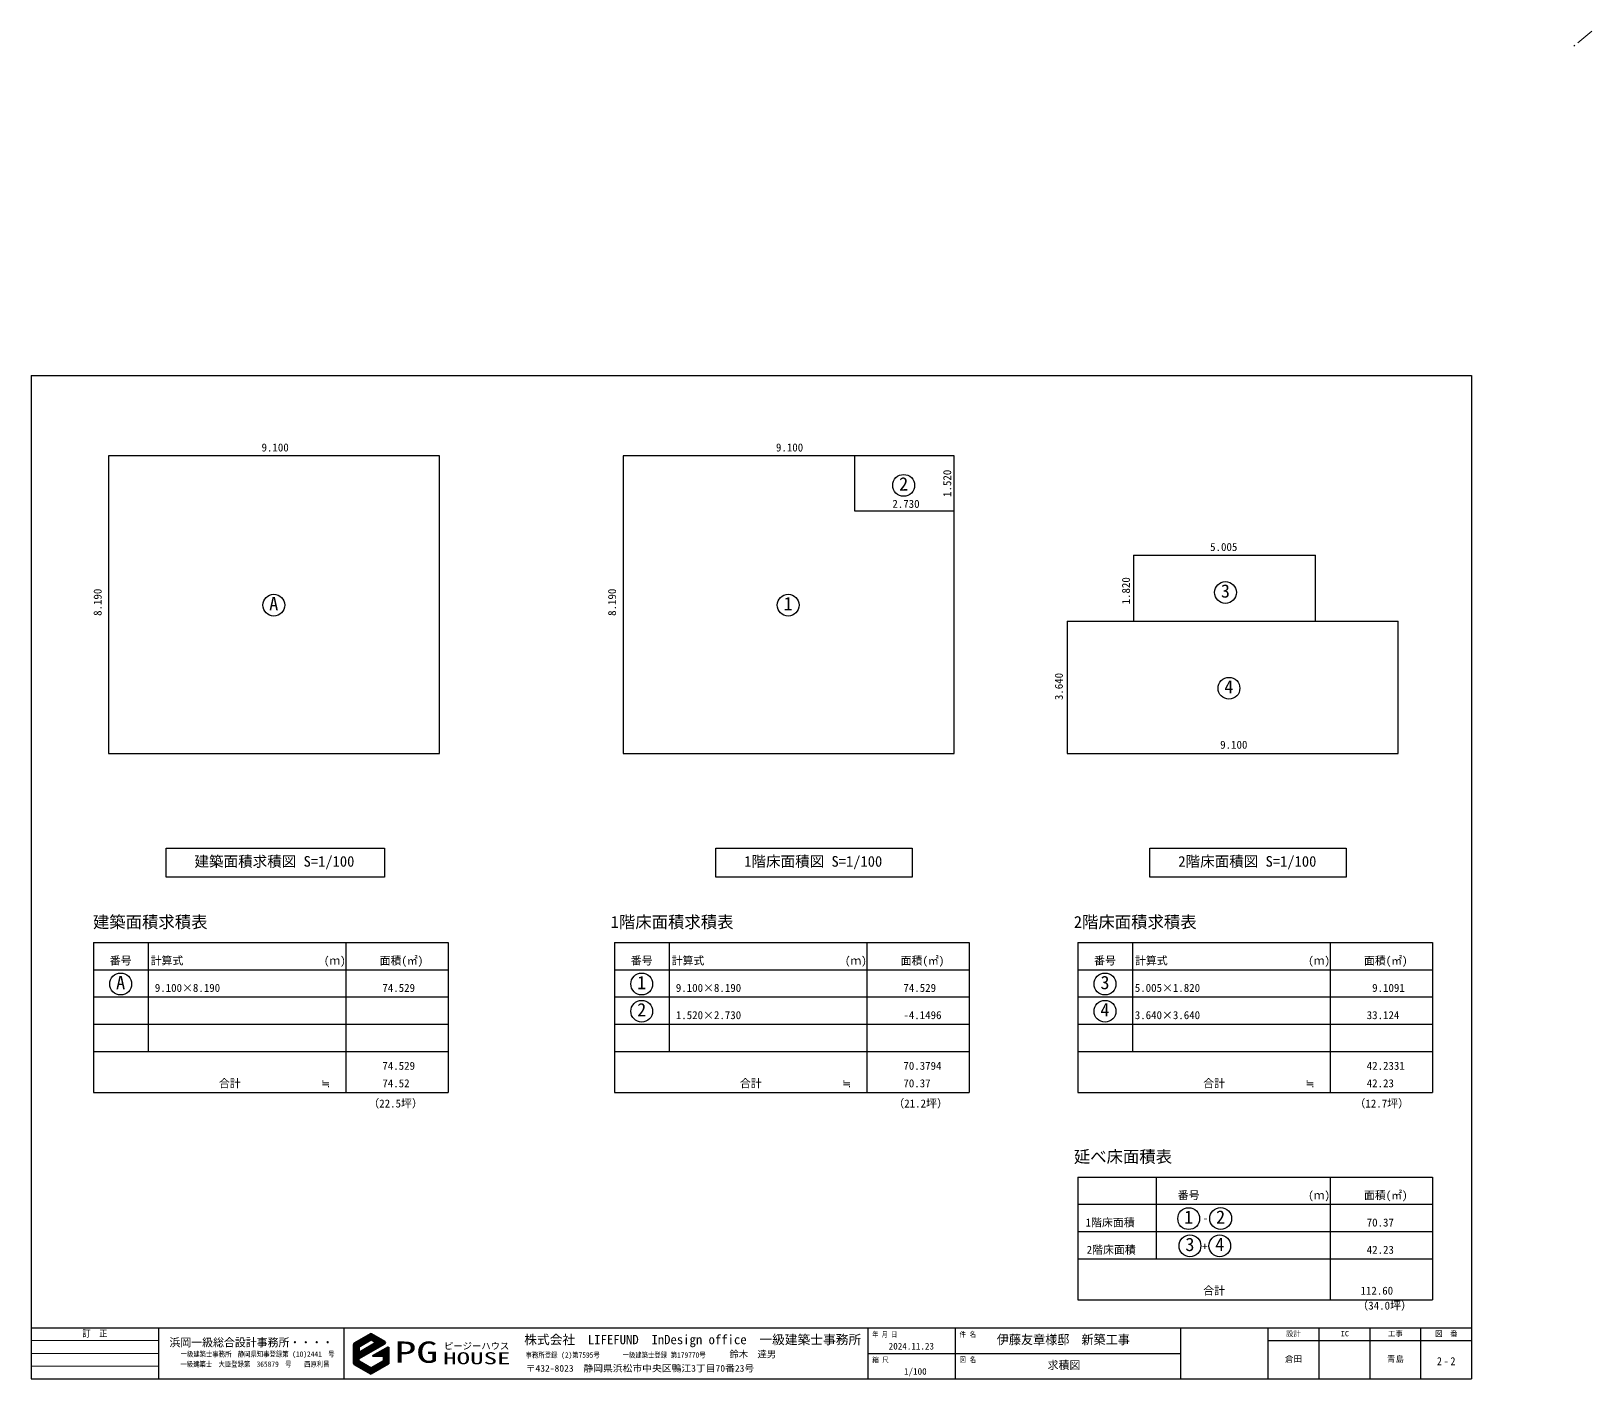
# Model space of a CAD drawing. Units: millimetres on the paper, enlarged 50 times, with parts at 1:100. Extents: x -21826 to 54909, y -26252 to 22610.
# Drawn here: x 13302 to 34755, y -25739 to -7202 of the extents above; entities that cross this region are included whole.
import ezdxf
from ezdxf.enums import TextEntityAlignment as Align

# ---------------------------------------------------------------- set-up
doc = ezdxf.new("R2010")
doc.units = ezdxf.units.MM
doc.header["$LTSCALE"] = 50
doc.linetypes.add('CHAIN1', pattern=[8, 5, -1, 1, -1])
for name, color, linetype, lineweight in [('2-0_補助線', 7, 'Continuous', 25), ('2-1_通り芯', 7, 'Continuous', 25), ('2-9', 7, 'Continuous', 25), ('2-A_文字・面積表', 7, 'Continuous', 25), ('F-1_凡例（一般）', 7, 'Continuous', 25), ('F-F_図面枠（共通）', 7, 'Continuous', 25)]:
    doc.layers.add(name, color=color, linetype=linetype, lineweight=lineweight)
doc.styles.add('ＭＳ ゴシック', font='')
doc.styles.get('ＭＳ ゴシック').set_extended_font_data('MS Gothic')

msp = doc.modelspace()

# ---------------------------------------------------------------- linework, layer by layer
at = {"layer": '2-0_補助線'}
for points in [[(15157.38, -18437.71), (18157.38, -18437.71), (18157.38, -18837.71), (15157.38, -18837.71)], [(22712.96, -18437.71), (25412.96, -18437.71), (25412.96, -18837.71), (22712.96, -18837.71)], [(28680.43, -18437.71), (31380.43, -18437.71), (31380.43, -18837.71), (28680.43, -18837.71)]]:
    msp.add_lwpolyline(points, close=True, dxfattribs=at)
at = {"layer": '2-1_通り芯'}
for centre in [(25295.4, -13449.57), (29718.58, -14922.51), (16636.53, -15096.73), (23708.22, -15096.73), (29766.89, -16240.53), (14531.72, -20308.03), (21694.28, -20308.03), (28063.17, -20308.03), (21694.28, -20683.03), (28063.17, -20683.03), (29213.47, -23535.43), (29652.69, -23534), (29230.77, -23910.43), (29640.12, -23910.43)]:
    msp.add_circle(centre, 150, dxfattribs=at)
at = {"layer": '2-9'}
for p, q in [((14157.96, -19736.1), (19032.96, -19736.1)), ((14907.96, -19736.1), (14907.96, -21236.1)), ((17626.71, -19736.1), (17626.71, -21798.6)), ((19032.96, -19736.1), (19032.96, -21798.6)), ((21320.52, -19736.1), (26195.52, -19736.1)), ((22070.52, -19736.1), (22070.52, -21236.1)), ((24789.27, -19736.1), (24789.27, -21798.6)), ((26195.52, -19736.1), (26195.52, -21798.6)), ((27689.41, -19736.1), (32564.41, -19736.1)), ((28439.41, -19736.1), (28439.41, -21236.1)), ((31158.16, -19736.1), (31158.16, -21798.6)), ((32564.41, -19736.1), (32564.41, -21798.6)), ((14157.96, -20111.1), (19032.96, -20111.1)), ((21320.52, -20111.1), (26195.52, -20111.1)), ((27689.41, -20111.1), (32564.41, -20111.1)), ((14157.96, -20486.1), (19032.96, -20486.1)), ((21320.52, -20486.1), (26195.52, -20486.1)), ((27689.41, -20486.1), (32564.41, -20486.1)), ((14157.96, -20861.1), (19032.96, -20861.1)), ((21320.52, -20861.1), (26195.52, -20861.1)), ((27689.41, -20861.1), (32564.41, -20861.1)), ((14157.96, -21236.1), (19032.96, -21236.1)), ((21320.52, -21236.1), (26195.52, -21236.1)), ((27689.41, -21236.1), (32564.41, -21236.1)), ((27689.41, -22963.5), (32564.41, -22963.5)), ((28767.51, -22963.5), (28767.51, -24088.5)), ((31158.16, -22963.5), (31158.16, -24651)), ((32564.41, -22963.5), (32564.41, -24651)), ((27689.41, -23338.5), (32564.41, -23338.5)), ((27689.41, -23713.5), (32564.41, -23713.5)), ((27689.41, -24088.5), (32564.41, -24088.5))]:
    msp.add_line(p, q, dxfattribs=at)
for points in [[(14157.96, -19736.1), (14157.96, -21798.6), (19032.96, -21798.6)], [(21320.52, -19736.1), (21320.52, -21798.6), (26195.52, -21798.6)], [(27689.41, -19736.1), (27689.41, -21798.6), (32564.41, -21798.6)], [(27689.41, -22963.5), (27689.41, -24651), (32564.41, -24651)]]:
    msp.add_lwpolyline(points, dxfattribs=at)
at = {"layer": '2-A_文字・面積表'}
for p, q in [((24623.08, -13803.4), (24623.08, -13043.4)), ((25988.08, -13803.4), (24623.08, -13803.4)), ((28453.73, -14408.4), (30956.23, -14408.4)), ((28453.73, -14408.4), (28453.73, -15318.4)), ((30956.23, -15318.4), (30956.23, -14408.4)), ((27543.73, -15318.4), (27543.73, -17138.4)), ((27543.73, -15318.4), (32093.73, -15318.4)), ((32093.73, -17138.4), (32093.73, -15318.4)), ((27543.73, -17138.4), (32093.73, -17138.4))]:
    msp.add_line(p, q, dxfattribs=at)
for points in [[(14366.39, -17138.4), (18916.39, -17138.4), (18916.39, -13043.4), (14366.39, -13043.4)], [(21438.08, -17138.4), (25988.08, -17138.4), (25988.08, -13043.4), (21438.08, -13043.4)]]:
    msp.add_lwpolyline(points, close=True, dxfattribs=at)
at = {"layer": 'F-1_凡例（一般）'}
for p, q in [((17735.15, -25412.23), (17868.71, -25180.9)), ((17735.15, -25400.08), (17858.19, -25186.97)), ((17735.15, -25387.93), (17847.66, -25193.05)), ((17735.15, -25375.78), (17837.14, -25199.12)), ((17735.15, -25363.63), (17826.62, -25205.2)), ((17735.15, -25351.48), (17816.1, -25211.27)), ((17735.15, -25339.33), (17805.58, -25217.35)), ((17735.15, -25327.18), (17795.05, -25223.42)), ((17735.15, -25315.03), (17784.53, -25229.5)), ((17735.15, -25302.88), (17774.01, -25235.57)), ((17735.15, -25290.73), (17763.49, -25241.65)), ((17735.15, -25278.58), (17752.96, -25247.72)), ((17735.15, -25266.43), (17742.44, -25253.8)), ((17735.15, -25424.38), (17803.69, -25305.66)), ((17810.68, -25293.55), (17879.23, -25174.82)), ((17821.21, -25287.47), (17889.75, -25168.75)), ((17831.73, -25281.4), (17900.28, -25162.67)), ((17842.25, -25275.32), (17910.8, -25156.6)), ((17849.96, -25432.07), (17918.51, -25313.35)), ((17852.77, -25269.25), (17921.32, -25150.52)), ((17860.48, -25426), (17929.03, -25307.27)), ((17863.3, -25263.17), (17931.84, -25144.45)), ((17871, -25419.92), (17939.55, -25301.2)), ((17873.82, -25257.1), (17942.36, -25138.37)), ((17881.53, -25413.85), (17950.07, -25295.12)), ((17884.34, -25251.02), (17952.89, -25132.3)), ((17892.05, -25407.77), (17960.59, -25289.05)), ((17894.86, -25244.95), (17963.41, -25126.22)), ((17902.57, -25401.7), (17971.12, -25282.97)), ((17905.38, -25238.87), (17972.86, -25121.99)), ((17913.09, -25395.62), (17981.64, -25276.9)), ((17915.91, -25232.8), (17979.25, -25123.08)), ((17923.61, -25389.55), (17992.16, -25270.82)), ((17926.43, -25226.72), (17984.54, -25126.08)), ((17934.14, -25383.47), (18002.68, -25264.75)), ((17936.95, -25220.65), (17989.8, -25129.11)), ((17944.66, -25377.4), (18013.2, -25258.67)), ((17947.47, -25214.57), (17995.06, -25132.15)), ((17955.18, -25371.32), (18023.73, -25252.6)), ((17958, -25208.5), (18000.32, -25135.19)), ((17965.7, -25365.25), (18034.25, -25246.52)), ((17968.52, -25202.42), (18005.58, -25138.23)), ((17976.23, -25359.17), (18044.77, -25240.45)), ((17976.57, -25200.63), (18010.84, -25141.26)), ((17981.83, -25203.66), (18016.1, -25144.3)), ((17986.75, -25353.1), (18084.5, -25183.79)), ((17987.09, -25206.7), (18021.36, -25147.34)), ((17992.35, -25209.74), (18026.62, -25150.38)), ((17997.27, -25347.02), (18089.76, -25186.83)), ((17997.61, -25212.78), (18031.89, -25153.41)), ((18002.87, -25215.81), (18037.15, -25156.45)), ((18007.79, -25340.95), (18095.02, -25189.86)), ((18008.13, -25218.85), (18042.41, -25159.49)), ((18013.4, -25221.89), (18047.67, -25162.53)), ((18018.31, -25334.87), (18100.28, -25192.9)), ((18018.66, -25224.93), (18052.93, -25165.56)), ((18023.92, -25227.96), (18058.19, -25168.6)), ((18028.84, -25328.8), (18105.54, -25195.94)), ((18029.18, -25231), (18063.45, -25171.64)), ((18034.44, -25234.04), (18068.71, -25174.68)), ((18039.36, -25322.72), (18110.8, -25198.98)), ((18039.7, -25237.08), (18073.97, -25177.71)), ((18044.96, -25240.11), (18079.24, -25180.75)), ((18049.88, -25316.65), (18116.06, -25202.01)), ((18060.4, -25310.57), (18121.32, -25205.05)), ((18070.93, -25304.5), (18126.59, -25208.09)), ((18081.45, -25298.42), (18131.85, -25211.13)), ((18091.97, -25292.35), (18137.11, -25214.16)), ((18102.49, -25286.27), (18142.37, -25217.2)), ((18113.01, -25280.2), (18147.63, -25220.24)), ((18123.54, -25274.12), (18152.89, -25223.28)), ((18125.77, -25428.21), (18191.78, -25313.87)), ((18132.78, -25428.21), (18202.3, -25307.8)), ((18134.06, -25268.05), (18158.15, -25226.31)), ((18139.8, -25428.21), (18212.82, -25301.72)), ((18144.5, -25432.21), (18213.05, -25313.49)), ((18144.58, -25261.97), (18163.41, -25229.35)), ((18155.1, -25255.9), (18168.05, -25233.48)), ((18165.83, -25249.47), (18169.89, -25242.43)), ((17735.15, -25436.53), (17803.69, -25317.81)), ((17735.15, -25448.68), (17803.69, -25329.96)), ((17735.15, -25460.83), (17803.69, -25342.11)), ((17735.15, -25472.98), (17803.69, -25354.26)), ((17735.15, -25485.13), (17803.69, -25366.41)), ((17735.15, -25521.58), (17823.81, -25368.02)), ((17735.15, -25509.43), (17813.28, -25374.1)), ((17735.15, -25497.28), (17803.69, -25378.56)), ((17736.21, -25531.89), (17834.33, -25361.95)), ((17740.35, -25536.87), (17844.85, -25355.87)), ((17745.59, -25539.95), (17855.37, -25349.8)), ((17750.85, -25542.99), (17865.89, -25343.72)), ((17756.11, -25546.03), (17804, -25463.07)), ((17761.37, -25549.06), (17803.69, -25475.76)), ((17766.63, -25552.1), (17803.7, -25487.89)), ((17771.89, -25555.14), (17806.53, -25495.14)), ((17777.15, -25558.18), (17811.43, -25498.81)), ((17782.41, -25561.21), (17816.69, -25501.85)), ((17787.67, -25564.25), (17821.95, -25504.89)), ((17792.94, -25567.29), (17827.21, -25507.93)), ((17798.2, -25570.33), (17832.47, -25510.96)), ((17803.46, -25573.36), (17837.73, -25514)), ((17807.56, -25456.91), (17876.42, -25337.65)), ((17808.72, -25576.4), (17842.99, -25517.04)), ((17813.98, -25579.44), (17848.25, -25520.08)), ((17818.39, -25450.3), (17886.94, -25331.57)), ((17819.24, -25582.48), (17853.51, -25523.11)), ((17824.5, -25585.51), (17858.78, -25526.15)), ((17828.91, -25444.22), (17897.46, -25325.5)), ((17839.44, -25438.15), (17907.98, -25319.42)), ((17999.5, -25428.21), (18002.38, -25423.22)), ((18006.52, -25428.21), (18012.9, -25417.15)), ((18013.53, -25428.21), (18023.42, -25411.07)), ((18020.55, -25428.21), (18033.95, -25405)), ((18022.14, -25644.14), (18090.69, -25525.42)), ((18027.56, -25428.21), (18044.47, -25398.92)), ((18032.66, -25638.07), (18101.21, -25519.34)), ((18034.58, -25428.21), (18054.99, -25392.85)), ((18041.59, -25428.21), (18065.51, -25386.77)), ((18043.19, -25631.99), (18111.73, -25513.27)), ((18048.6, -25428.21), (18076.04, -25380.7)), ((18053.71, -25625.92), (18122.25, -25507.19)), ((18055.62, -25428.21), (18086.56, -25374.62)), ((18062.63, -25428.21), (18097.08, -25368.55)), ((18064.23, -25619.84), (18132.78, -25501.12)), ((18069.65, -25428.21), (18107.6, -25362.47)), ((18074.75, -25613.77), (18143.3, -25495.04)), ((18076.66, -25428.21), (18118.12, -25356.4)), ((18083.68, -25428.21), (18128.65, -25350.32)), ((18085.27, -25607.69), (18213.05, -25386.39)), ((18090.69, -25428.21), (18139.17, -25344.25)), ((18095.8, -25601.62), (18213.05, -25398.54)), ((18097.71, -25428.21), (18149.69, -25338.17)), ((18104.72, -25428.21), (18160.21, -25332.1)), ((18106.32, -25595.54), (18213.05, -25410.69)), ((18111.74, -25428.21), (18170.74, -25326.02)), ((18116.84, -25589.47), (18213.05, -25422.84)), ((18118.75, -25428.21), (18181.26, -25319.95)), ((18127.36, -25583.39), (18213.05, -25434.99)), ((18137.89, -25577.32), (18213.05, -25447.14)), ((18144.5, -25444.36), (18213.05, -25325.64)), ((18144.5, -25456.51), (18213.05, -25337.79)), ((18144.5, -25468.66), (18213.05, -25349.94)), ((18144.5, -25480.81), (18213.05, -25362.09)), ((18144.5, -25492.96), (18213.05, -25374.24)), ((18148.41, -25571.24), (18213.05, -25459.29)), ((18158.93, -25565.17), (18213.05, -25471.44)), ((18169.45, -25559.09), (18213.05, -25483.59)), ((18179.97, -25553.02), (18213.05, -25495.74)), ((18190.5, -25546.94), (18213.05, -25507.89)), ((18201.02, -25540.87), (18213.05, -25520.04)), ((17829.76, -25588.55), (17864.04, -25529.19)), ((17835.02, -25591.59), (17869.3, -25532.23)), ((17840.29, -25594.63), (17874.56, -25535.26)), ((17845.55, -25597.66), (17879.82, -25538.3)), ((17850.81, -25600.7), (17885.08, -25541.34)), ((17856.07, -25603.74), (17890.34, -25544.38)), ((17861.33, -25606.78), (17895.6, -25547.41)), ((17866.59, -25609.81), (17900.86, -25550.45)), ((17871.85, -25612.85), (17906.13, -25553.49)), ((17877.11, -25615.89), (17911.39, -25556.53)), ((17882.37, -25618.93), (17916.65, -25559.56)), ((17887.64, -25621.96), (17921.91, -25562.6)), ((17892.9, -25625), (17927.17, -25565.64)), ((17898.16, -25628.04), (17932.43, -25568.68)), ((17903.42, -25631.08), (17937.69, -25571.71)), ((17908.68, -25634.11), (17942.95, -25574.75)), ((17913.94, -25637.15), (17948.21, -25577.79)), ((17919.2, -25640.19), (17953.48, -25580.83)), ((17924.46, -25643.23), (17958.74, -25583.86)), ((17929.72, -25646.26), (17964, -25586.9)), ((17934.99, -25649.3), (17969.26, -25589.94)), ((17940.25, -25652.34), (17974.94, -25592.24)), ((17945.51, -25655.38), (17985.47, -25586.17)), ((17950.77, -25658.41), (17995.99, -25580.09)), ((17956.03, -25661.45), (18006.51, -25574.02)), ((17961.29, -25664.49), (18017.03, -25567.94)), ((17966.55, -25667.53), (18027.55, -25561.87)), ((17971.81, -25670.56), (18038.08, -25555.79)), ((17980.05, -25668.44), (18048.6, -25549.72)), ((17990.57, -25662.37), (18059.12, -25543.64)), ((18001.1, -25656.29), (18069.64, -25537.57)), ((18011.62, -25650.22), (18080.17, -25531.49)), ((18211.54, -25534.79), (18213.05, -25532.19))]:
    msp.add_line(p, q, dxfattribs=at)
at = {"layer": 'F-1_凡例（一般）', "color": 3, "lineweight": 40}
for p, q in [((17735.15, -25526.91), (17735.15, -25265.02)), ((17968.02, -25123.56), (17741.22, -25254.5)), ((17803.69, -25297.58), (17974.1, -25199.2)), ((18045.15, -25240.23), (17803.69, -25379.63)), ((17803.69, -25297.58), (17803.69, -25379.63)), ((17809.77, -25455.28), (18164.02, -25250.75)), ((17974.1, -25199.2), (18045.15, -25240.23)), ((18164.02, -25229.7), (17980.17, -25123.56)), ((18213.05, -25301.59), (17993.74, -25428.21)), ((18213.05, -25301.59), (18213.05, -25533.92)), ((17803.69, -25487.33), (17803.69, -25465.8)), ((17809.77, -25497.86), (17974.1, -25592.73)), ((18144.5, -25494.35), (17974.1, -25592.73)), ((18144.5, -25428.21), (17993.74, -25428.21)), ((18144.5, -25428.21), (18144.5, -25494.35)), ((17741.22, -25537.43), (17974.1, -25671.88)), ((18213.05, -25533.92), (17974.1, -25671.88))]:
    msp.add_line(p, q, dxfattribs=at)
for centre, start, end in [((17747.3, -25265.02), 120, 180), ((17974.1, -25134.08), 60, 120), ((18157.94, -25240.23), 300, 60), ((17747.3, -25526.91), 180, 240), ((17815.84, -25465.8), 120, 180), ((17815.84, -25487.33), 180, 240)]:
    msp.add_arc(centre, 12.15, start, end, dxfattribs=at)
at = {"layer": 'F-F_図面枠（共通）', "color": 1, "linetype": 'CHAIN1', "lineweight": 18}
msp.add_line((34754.72, -7202.36), (34506.54, -7408.14), dxfattribs=at)
at = {"layer": 'F-F_図面枠（共通）'}
for p, q in [((13301.73, -11938.62), (13301.73, -25738.62)), ((13301.73, -11938.62), (33101.73, -11938.62)), ((33101.73, -11938.62), (33101.73, -25738.62)), ((13301.73, -25038.62), (33101.73, -25038.62)), ((15051.73, -25038.62), (15051.73, -25738.62)), ((17600.99, -25038.62), (17600.99, -25738.62)), ((24801.73, -25038.62), (24801.73, -25738.62)), ((26001.73, -25038.62), (26001.73, -25738.62)), ((29099.18, -25038.62), (29099.18, -25738.62)), ((30301.73, -25038.62), (30301.73, -25738.62)), ((31001.73, -25038.62), (31001.73, -25738.62)), ((31701.73, -25038.62), (31701.73, -25738.62)), ((32401.73, -25038.62), (32401.73, -25738.62)), ((30301.73, -25213.62), (33101.73, -25213.62)), ((24801.73, -25388.62), (29099.18, -25388.62)), ((13301.73, -25738.62), (33101.73, -25738.62))]:
    msp.add_line(p, q, dxfattribs=at)
at = {"layer": 'F-F_図面枠（共通）', "color": 4, "lineweight": 9}
for p, q in [((13301.73, -25213.62), (15051.73, -25213.62)), ((13301.73, -25388.62), (15051.73, -25388.62)), ((13301.73, -25563.62), (15051.73, -25563.62))]:
    msp.add_line(p, q, dxfattribs=at)

# ---------------------------------------------------------------- texts
at = {"layer": '2-0_補助線', "style": 'ＭＳ ゴシック'}
for s, p in [('建築面積求積図 S=1/100', (15546.38, -18738.71)), ('1階床面積図 S=1/100', (23103.46, -18738.71)), ('2階床面積図 S=1/100', (29070.93, -18738.71))]:
    msp.add_text(s, height=146.6, dxfattribs=at).set_placement(p, align=Align.BOTTOM_LEFT)
at = {"layer": '2-1_通り芯', "style": 'ＭＳ ゴシック'}
for s, p in [('2', (25232.28, -13575.82)), ('A', (16573.4, -15222.98)), ('1', (23645.1, -15222.98)), ('3', (29655.46, -15048.76)), ('4', (29703.77, -16366.78)), ('A', (14468.59, -20434.28)), ('1', (21631.16, -20434.28)), ('3', (28000.05, -20434.28)), ('2', (21631.16, -20809.28)), ('4', (28000.05, -20809.28)), ('1', (29150.34, -23661.68)), ('2', (29589.56, -23660.25)), ('3', (29167.65, -24036.68)), ('4', (29576.99, -24036.68))]:
    msp.add_text(s, height=183.3, dxfattribs=at).set_placement(p, align=Align.BOTTOM_LEFT)
at = {"layer": '2-9', "style": 'ＭＳ ゴシック'}
for s, height, p in [('建築面積求積表', 165, (14150.08, -19587.22)), ('1階床面積求積表', 165, (21268.49, -19587.22)), ('2階床面積求積表', 165, (27634.49, -19587.22)), ('番号', 110, (14381.46, -20074.35)), ('計算式', 110, (14943.21, -20074.35)), ('(ｍ)', 110, (17325.21, -20074.35)), ('面積(㎡)', 110, (18091.1, -20074.35)), ('番号', 110, (21544.02, -20074.35)), ('計算式', 110, (22105.77, -20074.35)), ('(ｍ)', 110, (24487.77, -20074.35)), ('面積(㎡)', 110, (25253.67, -20074.35)), ('番号', 110, (27912.91, -20074.35)), ('計算式', 110, (28474.66, -20074.35)), ('(ｍ)', 110, (30856.66, -20074.35)), ('面積(㎡)', 110, (31622.56, -20074.35)), ('9.100×8.190', 110, (15000.83, -20449.35)), ('74.529', 110, (18128.98, -20449.35)), ('9.100×8.190', 110, (22163.39, -20449.35)), ('74.529', 110, (25291.54, -20449.35)), ('5.005×1.820', 110, (28472.41, -20449.35)), (' 9.1091', 110, (31660.43, -20449.35)), ('1.520×2.730', 110, (22163.39, -20824.35)), ('-4.1496', 110, (25291.54, -20824.35)), ('3.640×3.640', 110, (28472.41, -20824.35)), ('33.124', 110, (31660.43, -20824.35)), ('74.529', 110, (18128.98, -21521.07)), ('70.3794', 110, (25291.54, -21521.07)), ('42.2331', 110, (31660.43, -21521.07)), ('合計', 110, (15881.46, -21761.85)), ('≒', 110, (17288.46, -21761.85)), ('74.52', 110, (18128.98, -21761.85)), ('合計', 110, (23044.02, -21761.85)), ('≒', 110, (24451.02, -21761.85)), ('70.37', 110, (25291.54, -21761.85)), ('合計', 110, (29412.91, -21761.85)), ('≒', 110, (30819.91, -21761.85)), ('42.23', 110, (31660.43, -21761.85)), ('延べ床面積表', 165, (27634.49, -22814.62)), ('番号', 110, (29063.21, -23301.75)), ('(ｍ)', 110, (30856.66, -23301.75)), ('面積(㎡)', 110, (31622.56, -23301.75)), ('1階床面積', 110, (27795.57, -23676.75)), ('70.37', 110, (31660.43, -23676.75)), ('2階床面積', 110, (27810.83, -24051.75)), ('42.23', 110, (31660.43, -24051.75)), ('合計', 110, (29412.91, -24614.25)), ('112.60', 110, (31574.74, -24614.25))]:
    msp.add_text(s, height=height, dxfattribs=at).set_placement(p, align=Align.BOTTOM_LEFT)
at = {"layer": '2-A_文字・面積表', "style": 'ＭＳ ゴシック'}
for s, p in [('9.100', (16467.93, -13016.44)), ('9.100', (23539.62, -13016.44)), ('2.730', (25139.98, -13791.38)), ('5.005', (29508.02, -14384.98)), ('9.100', (29646.49, -17104.97)), ('（22.5坪）', (17935.9, -22040.09)), ('（21.2坪）', (25153.27, -22040.09)), ('（12.7坪）', (31492.87, -22040.09)), ('-', (29406.67, -23615.79)), ('+', (29397.34, -24004.57)), ('（34.0坪）', (31531.94, -24819.74))]:
    msp.add_text(s, height=110, dxfattribs=at).set_placement(p, align=Align.BOTTOM_LEFT)
for s, p in [('1.520', (25981.4, -13608.74)), ('1.820', (28439.37, -15086.8)), ('8.190', (14302.44, -15244.5)), ('8.190', (21374.14, -15244.5)), ('3.640', (27516.54, -16403.21))]:
    msp.add_text(s, height=110, rotation=90, dxfattribs=at).set_placement(p, align=Align.BOTTOM_LEFT)
at = {"layer": 'F-1_凡例（一般）', "style": 'ＭＳ ゴシック'}
for s, height, width, p in [('PG', 293.3, 1.5, (18296.82, -25606.48)), ('HOUSE', 165, 1.65, (18964.6, -25587.71)), ('事務所登録 (2)第7595号', 73.31, 0.85, (20099.89, -25469.68)), ('一級建築士登録 第179770号', 73.31, 0.85, (21431.75, -25469.68)), ('〒432-8023\u3000静岡県浜松市中央区鴨江3丁目70番23号', 91.64, 1.05, (20099.58, -25668.04))]:
    msp.add_text(s, height=height, dxfattribs=dict(at, width=width)).set_placement(p, align=Align.BOTTOM_LEFT)
for s, height, p in [('ピージーハウス', 91.64, (18975.83, -25361.15)), ('株式会社\u3000LIFEFUND\u3000InDesign office\u3000一級建築士事務所', 128.3, (20079.43, -25301.21)), ('鈴木\u3000達男', 91.64, (22900.25, -25473.29))]:
    msp.add_text(s, height=height, dxfattribs=at).set_placement(p, align=Align.BOTTOM_LEFT)
at = {"layer": 'F-F_図面枠（共通）', "style": 'ＭＳ ゴシック'}
for s, height, width, p in [('訂\u3000正', 91.64, 0.9, (14004.23, -25188.62)), ('年 月 日', 73.31, 0.8, (24863.95, -25185.97)), ('件 名', 73.31, 0.85, (26063.95, -25185.97)), ('伊藤友章様邸\u3000新築工事', 128.3, 0.95, (26575.81, -25301.12)), ('一級建築士\u3000大臣登録第\u3000365879\u3000号\u3000\u3000西原利昌', 73.31, 0.85, (15353, -25595.24)), ('一級建築士事務所\u3000静岡県知事登録第 (10)2441\u3000号', 73.31, 0.85, (15356.38, -25456.65)), ('縮 尺', 73.31, 0.85, (24863.95, -25535.97)), ('図 名', 73.31, 0.85, (26064.3, -25532.74))]:
    msp.add_text(s, height=height, dxfattribs=dict(at, width=width)).set_placement(p, align=Align.BOTTOM_LEFT)
for s, height, p in [('設計', 73.31, (30551.73, -25176.12)), ('IC', 73.31, (31301.73, -25176.12)), ('工事', 73.31, (31951.73, -25176.12)), ('図\u3000番', 73.31, (32601.73, -25176.12)), ('浜岡一級総合設計事務所・・・・', 110, (15201.36, -25326.91)), ('倉田', 84.31, (30536.73, -25533.62)), ('青島', 84.31, (31936.73, -25533.62)), ('1/100', 91.64, (25299.57, -25710.54))]:
    msp.add_text(s, height=height, dxfattribs=at).set_placement(p, align=Align.BOTTOM_LEFT)
at = {"layer": 'F-F_図面枠（共通）', "color": 3, "style": 'ＭＳ ゴシック'}
for s, height, p in [('2024.11.23', 91.64, (25089.23, -25363.62)), ('求積図', 110, (27274.18, -25638.62))]:
    msp.add_text(s, height=height, dxfattribs=at).set_placement(p, align=Align.BOTTOM_LEFT)
at = {"layer": 'F-F_図面枠（共通）', "color": 3, "insert": (32626.73, -25551.12), "char_height": 110, "attachment_point": 7, "style": 'ＭＳ ゴシック'}
msp.add_mtext('\\T1.38;\\W0.9;2-2', dxfattribs=at)

doc.saveas('drawing.dxf')
